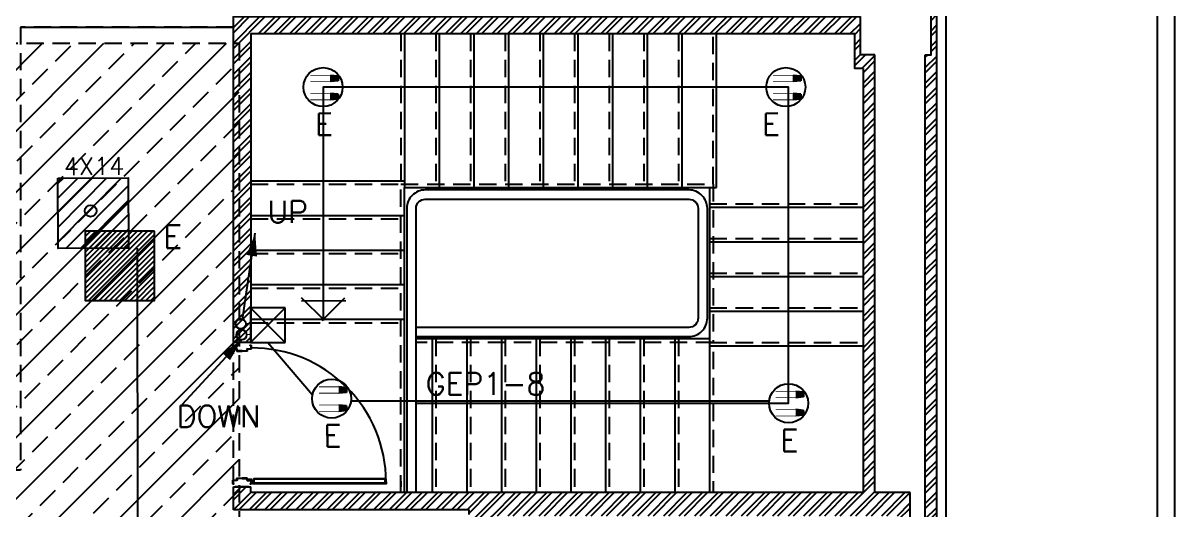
# Model space of a CAD drawing. Header units: inches. Extents: x 567115 to 582893, y 124948 to 133566.
# Drawn here: x 581897 to 582893, y 130040 to 130461 of the extents above; entities that cross this region are included whole.
import ezdxf

# ---------------------------------------------------------------- set-up
doc = ezdxf.new("R2010")
doc.units = ezdxf.units.IN
doc.header["$MEASUREMENT"] = 0
doc.linetypes.add('DASHED', pattern=[0.75, 0.5, -0.25])
doc.linetypes.add('DASHED2', pattern=[0.375, 0.25, -0.125])
for name, color, linetype in [('1', 15, 'Continuous'), ('Door', 1, 'Continuous'), ('ELECT', 3, 'Continuous'), ('hatch lika', 1, 'Continuous'), ('jadval', 11, 'Continuous'), ('kazeb', 15, 'Continuous'), ('khatchin', 15, 'DASHED'), ('LIGHTING', 3, 'Continuous'), ('LIGHTING WIRE', 4, 'Continuous'), ('nama', 2, 'Continuous'), ('nardeh', 2, 'Continuous'), ('pelle', 1, 'Continuous'), ('SOCKET', 3, 'Continuous'), ('wall kanaf', 4, 'Continuous'), ('wall lika', 1, 'Continuous'), ('wire', 4, 'Continuous')]:
    doc.layers.add(name, color=color, linetype=linetype)
doc.layers.add('bargh', color=2, linetype='Continuous', plot=False)
doc.styles.add('2floorplan$0$style1', font='romans.shx', dxfattribs={"height": 40})
doc.styles.add('ROMANS', font='romans.shx')

# ---------------------------------------------------------------- blocks, each defined once
blk = doc.blocks.new('barh')
at = {"layer": 'bargh', "ltscale": 80}
h = blk.add_hatch(dxfattribs=at)
h.set_pattern_fill('ANSI31', color=256)
h.set_pattern_definition([(45, (-26898.8397, -10198.602), (-2.24506403, 2.24506403), [])])
h.paths.add_polyline_path([(60, 60), (0, 60), (0, 0), (60, 0)])
blk.add_lwpolyline([(60, 60), (0, 60), (0, 0), (60, 0)], close=True, dxfattribs=at)
blk = doc.blocks.new('4X14TO')
at = {"layer": 'LIGHTING'}
h = blk.add_hatch(dxfattribs=at)
h.set_pattern_fill('ANSI31', color=30, scale=70, style=0)
h.set_pattern_definition([(45, (-31130.77, -3717.395), (-6.1871843, 6.1871843), [])])
h.paths.add_polyline_path([(-60, 60), (0, 60), (0, 0), (-60, 0)])
at = {"layer": 'LIGHTING', "color": 3}
blk.add_lwpolyline([(-60, 60), (0, 60), (0, 0), (-60, 0)], close=True, dxfattribs=at)
at = {"layer": 'LIGHTING', "color": 2}
blk.add_circle((-32.19, 31.99), 4.96, dxfattribs=at)
at = {"layer": 'LIGHTING', "color": 2, "insert": (-3.44, 70.07), "char_height": 15, "attachment_point": 6, "style": 'ROMANS'}
blk.add_mtext('4X14', dxfattribs=at)
blk = doc.blocks.new('KAM2X18W')
at = {"layer": 'ELECT'}
for p, q in [((2.59, 1.9), (1.27, 2.04)), ((1.43, 2.02), (1.43, 0.96)), ((1.53, 2.01), (1.53, 0.97)), ((1.63, 2), (1.63, 0.98)), ((1.27, 1.49), (2.59, 1.49)), ((2.59, 1.08), (1.27, 0.95)), ((1.73, 1.99), (1.73, 0.99)), ((1.84, 1.98), (1.84, 1.01)), ((1.94, 1.97), (1.94, 1.02)), ((2.08, 1.95), (2.08, 1.03)), ((2.18, 1.95), (2.18, 1.04)), ((2.3, 1.93), (2.3, 1.05)), ((2.4, 1.92), (2.4, 1.06)), ((2.49, 1.91), (2.49, 1.07)), ((2.59, 1.9), (2.59, 1.08)), ((2.59, -1.24), (1.27, -1.11)), ((1.27, -1.66), (2.59, -1.66)), ((1.43, -1.13), (1.43, -2.18)), ((1.53, -1.14), (1.53, -2.17)), ((1.63, -1.15), (1.63, -2.16)), ((1.73, -1.16), (1.73, -2.15)), ((1.84, -1.17), (1.84, -2.14)), ((1.94, -1.18), (1.94, -2.13)), ((2.08, -1.2), (2.08, -2.12)), ((2.18, -1.2), (2.18, -2.11)), ((2.3, -1.22), (2.3, -2.1)), ((2.4, -1.23), (2.4, -2.09)), ((2.49, -1.23), (2.49, -2.08)), ((2.59, -1.24), (2.59, -2.07)), ((2.59, -2.07), (1.27, -2.2))]:
    blk.add_line(p, q, dxfattribs=at)
at = {"layer": 'ELECT', "const_width": 0.128}
for points in [[(-2.21, 2.04), (-2.21, 2.04), (1.27, 2.04), (1.27, 0.95), (-2.21, 0.95)], [(-2.21, -1.11), (-2.21, -1.11), (1.27, -1.11), (1.27, -2.2), (-2.21, -2.2)]]:
    blk.add_lwpolyline(points, dxfattribs=at)
at = {"layer": 'ELECT'}
blk.add_circle((0, 0), 3.38, dxfattribs=at)
blk = doc.blocks.new('taghsym to')
at = {"layer": 'ELECT'}
for p, q in [((-15.2, 15.2), (-15.2, -15.2)), ((15.2, 15.2), (-15.2, 15.2)), ((-15.2, -15.2), (15.2, 15.2)), ((-15.2, 15.2), (15.2, -15.2)), ((15.2, -15.2), (15.2, 15.2)), ((-15.2, -15.2), (15.2, -15.2))]:
    blk.add_line(p, q, dxfattribs=at)
blk = doc.blocks.new('FELESH1')
at = {"layer": 'wire', "color": 4, "linetype": 'Continuous'}
blk.add_line((10.7, 62.5), (-4.1, -22.2), dxfattribs=at)
at = {"layer": 'wire', "color": 4}
blk.add_lwpolyline([(-4.1, -22.2, 0, 10.4, 0), (0, 0, 10.4, 10.4, 0)], format="xyseb", dxfattribs=at)
blk = doc.blocks.new('d-125-sofal')
at = {"layer": 'Door', "ltscale": 8}
for p, q in [((-6.82, 10.41), (-6.82, 123.41)), ((-3.12, 124.61), (-3.12, 9.21))]:
    blk.add_line(p, q, dxfattribs=at)
at = {"layer": 'Door'}
for p, q in [((-125, 6), (-125, -6)), ((-6.48, 8.69), (-6.48, 4.5)), ((-6.48, 8.69), (-4.47, 8.69)), ((-5.99, 8.36), (-5.99, 4.48)), ((-5.99, 8.36), (-4.47, 8.36)), ((-4.83, 8.52), (-3.37, 8.52)), ((-4.1, 7.79), (-4.1, 9.25)), ((0, 6), (0, -6))]:
    blk.add_line(p, q, dxfattribs=at)
at = {"layer": 'Door', "ltscale": 8}
blk.add_lwpolyline([(-4.32, 123.41), (-4.32, 124.61), (-2.72, 124.61), (-2.72, 9.21), (-4.32, 9.21), (-4.32, 10.41), (-7.22, 10.41), (-7.22, 123.41)], close=True, dxfattribs=at)
at = {"layer": 'Door'}
for points in [[(-117.67, 0), (-117.67, 4.24, 0.414214), (-117.76, 4.33), (-119.21, 4.33, -0.414214), (-119.47, 4.59), (-119.47, 7.74, 0.414214), (-119.56, 7.83), (-122.24, 7.83, 0.414214), (-122.33, 7.74), (-122.33, 7.15), (-122.5, 7.15), (-122.5, 7.74, -0.414214), (-122.24, 8), (-119.56, 8, -0.414214), (-119.3, 7.74), (-119.3, 4.59, 0.414214), (-119.21, 4.5), (-117.76, 4.5, -0.414214), (-117.5, 4.24), (-117.5, 0)], [(-117.67, 0), (-117.67, -4.24, -0.414214), (-117.76, -4.33), (-119.21, -4.33, 0.414214), (-119.47, -4.59), (-119.47, -7.74, -0.414214), (-119.56, -7.83), (-122.24, -7.83, -0.414214), (-122.33, -7.74), (-122.33, -7.15), (-122.5, -7.15), (-122.5, -7.74, 0.414214), (-122.24, -8), (-119.56, -8, 0.414214), (-119.3, -7.74), (-119.3, -4.59, -0.414214), (-119.21, -4.5), (-117.76, -4.5, 0.414214), (-117.5, -4.24), (-117.5, 0)], [(-7.33, 0), (-7.33, 4.24, -0.414214), (-7.24, 4.33), (-5.79, 4.33, 0.414214), (-5.53, 4.59), (-5.53, 7.74, -0.414214), (-5.44, 7.83), (-2.76, 7.83, -0.414214), (-2.67, 7.74), (-2.67, 7.15), (-2.5, 7.15), (-2.5, 7.74, 0.414214), (-2.76, 8), (-5.44, 8, 0.414214), (-5.7, 7.74), (-5.7, 4.59, -0.414214), (-5.79, 4.5), (-7.24, 4.5, 0.414214), (-7.5, 4.24), (-7.5, 0)], [(-7.33, 0), (-7.33, -4.24, 0.414214), (-7.24, -4.33), (-5.79, -4.33, -0.414214), (-5.53, -4.59), (-5.53, -7.74, 0.414214), (-5.44, -7.83), (-2.76, -7.83, 0.414214), (-2.67, -7.74), (-2.67, -7.15), (-2.5, -7.15), (-2.5, -7.74, -0.414214), (-2.76, -8), (-5.44, -8, -0.414214), (-5.7, -7.74), (-5.7, -4.59, 0.414214), (-5.79, -4.5), (-7.24, -4.5, -0.414214), (-7.5, -4.24), (-7.5, 0)]]:
    blk.add_lwpolyline(points, format="xyb", dxfattribs=at)
for radius in [0.4, 0.281]:
    blk.add_circle((-4.1, 8.52), radius, dxfattribs=at)
at = {"layer": 'Door', "linetype": 'Continuous', "ltscale": 100}
blk.add_arc((-4.1, 8.52), 116.1, 90.10713, 180.25528, dxfattribs=at)

msp = doc.modelspace()

# ---------------------------------------------------------------- hatches: boundary and pattern name
at = {"layer": 'hatch lika'}
h = msp.add_hatch(dxfattribs=at)
h.set_pattern_fill('ANSI32', color=256, scale=25.4, style=0)
h.set_pattern_definition([(45, (15.025, 15.109), (-6.73519209, 6.73519209), []), (45, (19.516, 15.109), (-6.73519209, 6.73519209), [])])
h.paths.add_polyline_path([(582616.09, 129750.65), (582616.09, 129728.65), (582629.09, 129728.63), (582629.09, 129712.65), (582687.09, 129712.65), (582687.09, 131134.15), (582677.16, 131134.15), (582677.15, 130494.65), (582682.09, 130494.65), (582682.09, 130433.65), (582677.09, 130433.65), (582677.09, 129794.65), (582682.09, 129794.65), (582682.09, 129733.65), (582677.09, 129733.65), (582677.09, 129721.13), (582639.09, 129721.13), (582639.09, 129733.65), (582621.09, 129733.65), (582621.09, 129770.66), (582302.59, 129770.66), (582302.59, 129846.65), (582282.59, 129846.65), (582282.59, 129765.65), (582078.59, 129765.65), (582078.59, 129750.65)])
h = msp.add_hatch(dxfattribs=at)
h.set_pattern_fill('ANSI32', color=256, scale=25.4, style=0)
h.set_pattern_definition([(45, (15.025, 15.109), (-6.73519209, 6.73519209), []), (45, (19.516, 15.109), (-6.73519209, 6.73519209), [])])
h.paths.add_polyline_path([(582664.09, 129794.65), (582664.09, 130054.65), (582633.58, 130054.65), (582633.58, 130433.65), (582621.09, 130433.65), (582621.09, 130466.65), (582078.59, 130466.65), (582078.59, 130184.65), (582093.59, 130184.65), (582093.59, 130451.65), (582616.09, 130451.65), (582616.09, 130421.65), (582623.59, 130421.65), (582623.59, 130054.65), (582093.59, 130054.65), (582093.59, 130059.65), (582078.59, 130059.65), (582078.59, 130039.65), (582282.59, 130039.65), (582282.59, 129956.65), (582302.59, 129956.65), (582302.59, 130034.65), (582654.09, 130034.65), (582654.09, 129794.65)])
at = {"layer": 'kazeb'}
h = msp.add_hatch(dxfattribs=at)
h.set_pattern_fill('ANSI33', color=256, scale=150, style=0)
edge = h.paths.add_edge_path()
edge.add_line((582109.57, 128632.04), (582109.57, 128392.04))
edge.add_line((582109.57, 128392.04), (578320.57, 128392.04))
edge.add_line((578320.57, 128392.04), (578320.57, 128690.54))
edge.add_line((578320.57, 128690.54), (578793.57, 128690.54))
edge.add_line((578793.57, 128690.54), (578793.57, 129021.04))
edge.add_line((578793.57, 129021.04), (578726.07, 129021.04))
edge.add_line((578726.07, 129021.04), (578726.07, 129420.54))
edge.add_line((578726.07, 129420.54), (578793.57, 129420.54))
edge.add_line((578793.57, 129420.54), (578793.57, 129646.75))
edge.add_arc((578599.47, 129621.05), 195.79, 7.54287, 86.85082)
edge.add_line((578610.23, 129816.54), (577001.07, 129816.54))
edge.add_line((577001.07, 129816.54), (577001.07, 129854.04))
edge.add_line((577001.07, 129854.04), (576904.07, 129854.04))
edge.add_line((576904.07, 129854.04), (576905.74, 130029.04))
edge.add_line((576905.74, 130029.04), (577001.07, 130029.04))
edge.add_line((577001.07, 130029.04), (577001.07, 130066.54))
edge.add_line((577001.07, 130066.54), (580046.57, 130066.54))
edge.add_line((580046.57, 130066.54), (580046.57, 131114.04))
edge.add_line((580046.57, 131114.04), (580126.57, 131114.04))
edge.add_line((580126.57, 131114.04), (580126.57, 131169.54))
edge.add_line((580126.57, 131169.54), (580340.34, 131169.54))
edge.add_line((580340.34, 131169.54), (580346.57, 131169.54))
edge.add_line((580346.57, 131169.54), (580393.57, 131169.54))
edge.add_line((580393.57, 131169.54), (580393.57, 128632.04))
edge.add_line((580393.57, 128632.04), (582109.57, 128632.04))
edge = h.paths.add_edge_path(flags=16)
edge.add_line((578993.57, 128632.04), (580058.69, 128632.04))
edge.add_line((580058.69, 128632.04), (580058.44, 129716.54))
edge.add_arc((579958.61, 129716.73), 99.84, 359.88976, 448.66327)
edge.add_line((579960.94, 129816.54), (578993.57, 129816.54))
edge.add_line((578993.57, 129816.54), (578993.57, 128632.04))
h = msp.add_hatch(dxfattribs=at)
h.set_pattern_fill('ANSI33', color=256, scale=150, style=0)
h.paths.add_polyline_path([(582304.07, 129829.04), (582304.07, 130031.54), (582083.57, 130031.54), (582083.57, 130031.54), (582083.57, 130318.54), (582083.07, 130318.54), (582083.07, 130321.74), (582083.57, 130321.74), (582083.57, 130435.34), (582083.07, 130435.34), (582083.07, 130438.54), (582083.57, 130438.54), (582083.57, 130443.54), (581877.07, 130443.54), (581877.07, 129028.54), (582083.57, 129028.54), (582083.57, 129051.52), (582083.57, 129750.54), (582304.07, 129750.55)])

# ---------------------------------------------------------------- linework, layer by layer
at = {"layer": '1', "linetype": 'DASHED2', "ltscale": 60}
for p, q in [((582223.59, 130451.65), (582223.59, 130324.65)), ((582223.59, 130446.65), (582223.59, 130441.65)), ((582253.59, 130451.65), (582253.59, 130318.65)), ((582253.59, 130446.65), (582253.59, 130441.65)), ((582283.59, 130451.65), (582283.59, 130318.65)), ((582283.59, 130446.65), (582283.59, 130441.65)), ((582313.59, 130451.65), (582313.59, 130318.65)), ((582313.59, 130446.65), (582313.59, 130441.65)), ((582343.59, 130451.65), (582343.59, 130318.65)), ((582343.59, 130446.65), (582343.59, 130441.65)), ((582373.59, 130451.65), (582373.59, 130318.65)), ((582373.59, 130446.65), (582373.59, 130441.65)), ((582403.59, 130451.65), (582403.59, 130318.65)), ((582403.59, 130446.65), (582403.59, 130441.65)), ((582433.59, 130451.65), (582433.59, 130318.65)), ((582433.59, 130446.65), (582433.59, 130441.65)), ((582463.59, 130451.65), (582463.59, 130318.65)), ((582463.59, 130446.65), (582463.59, 130441.65)), ((582493.59, 130321.65), (582493.59, 130451.65)), ((582493.59, 130441.65), (582493.59, 130446.65)), ((582093.59, 130321.65), (582223.59, 130321.65)), ((582098.59, 130321.65), (582103.59, 130321.65)), ((582223.59, 130054.65), (582223.59, 130321.65)), ((582223.59, 130321.65), (582493.59, 130321.65)), ((582493.59, 130321.65), (582493.59, 130184.65)), ((582490.59, 130304.65), (582623.59, 130304.65)), ((582613.59, 130304.65), (582618.59, 130304.65)), ((582093.59, 130291.65), (582226.59, 130291.65)), ((582098.59, 130291.65), (582103.59, 130291.65)), ((582490.59, 130274.65), (582623.59, 130274.65)), ((582613.59, 130274.65), (582618.59, 130274.65)), ((582093.59, 130261.65), (582226.59, 130261.65)), ((582098.59, 130261.65), (582103.59, 130261.65)), ((582490.59, 130244.65), (582623.59, 130244.65)), ((582613.59, 130244.65), (582618.59, 130244.65)), ((582093.59, 130231.65), (582226.59, 130231.65)), ((582098.59, 130231.65), (582103.59, 130231.65)), ((582490.59, 130214.65), (582623.59, 130214.65)), ((582613.59, 130214.65), (582618.59, 130214.65)), ((582093.59, 130201.65), (582226.59, 130201.65)), ((582493.59, 130184.65), (582236.59, 130184.65)), ((582253.59, 130187.65), (582253.59, 130054.65)), ((582283.59, 130187.65), (582283.59, 130054.65)), ((582313.59, 130187.65), (582313.59, 130054.65)), ((582343.59, 130187.65), (582343.59, 130054.65)), ((582373.59, 130187.65), (582373.59, 130054.65)), ((582403.59, 130187.65), (582403.59, 130054.65)), ((582433.59, 130187.65), (582433.59, 130054.65)), ((582463.59, 130187.65), (582463.59, 130054.65)), ((582490.59, 130184.65), (582623.59, 130184.65)), ((582613.59, 130184.65), (582618.59, 130184.65)), ((582493.59, 130176.65), (582493.59, 130054.65)), ((582223.59, 130064.65), (582223.59, 130059.65)), ((582253.59, 130064.65), (582253.59, 130059.65)), ((582283.59, 130064.65), (582283.59, 130059.65)), ((582313.59, 130064.65), (582313.59, 130059.65)), ((582343.59, 130064.65), (582343.59, 130059.65)), ((582373.59, 130064.65), (582373.59, 130059.65)), ((582403.59, 130064.65), (582403.59, 130059.65)), ((582433.59, 130064.65), (582433.59, 130059.65)), ((582463.59, 130064.65), (582463.59, 130059.65)), ((582493.59, 130064.65), (582493.59, 130059.65))]:
    msp.add_line(p, q, dxfattribs=at)
at = {"layer": 'jadval'}
for p, q in [((582893.09, 126120.65), (582893.09, 132139.14)), ((582878.09, 126135.65), (582878.09, 132124.14))]:
    msp.add_line(p, q, dxfattribs=at)
at = {"layer": 'khatchin', "ltscale": 30}
for points in [[(582078.59, 130457.65), (581894.59, 130457.65), (581894.59, 130074.15), (581831.09, 130074.15), (581831.09, 129807.15), (581894.59, 129807.15), (581894.59, 129721.15), (581821.09, 129721.15), (581821.09, 129454.15), (581886.59, 129454.15), (581886.59, 129374.15), (581821.09, 129374.15), (581821.09, 129107.15), (581894.59, 129107.15), (581894.59, 129067.65), (582078.59, 129067.65), (582078.59, 129765.65), (582282.59, 129765.65), (582282.59, 130039.65), (582078.59, 130039.65), (582078.59, 130457.65)], [(582083.57, 129028.54), (581877.07, 129028.54), (581877.07, 130443.54), (582083.57, 130443.54), (582083.57, 130031.54), (582304.07, 130031.54), (582304.07, 129750.55), (582083.57, 129750.54), (582083.57, 129051.52), (582083.57, 129028.54)]]:
    msp.add_lwpolyline(points, dxfattribs=at)
at = {"layer": 'LIGHTING WIRE', "ltscale": 30}
for p, q in [((582539.6, 130405.61), (582173.07, 130405.61)), ((582558.84, 130148.92), (582558.84, 130388.9)), ((582108.5, 130184.68), (582147.03, 130139.22)), ((582180.37, 130134.14), (582541.92, 130134.14))]:
    msp.add_line(p, q, dxfattribs=at)
at = {"layer": 'LIGHTING WIRE'}
msp.add_line((581996.03, 129966.18), (581995.79, 130266.17), dxfattribs=at)
at = {"layer": 'LIGHTING WIRE', "lineweight": 5}
for p, q in [((582089.28, 130201.13), (582093.98, 130201.13)), ((582089.99, 130191.48), (582093.57, 130191.73))]:
    msp.add_line(p, q, dxfattribs=at)
at = {"layer": 'LIGHTING WIRE'}
for centre in [(582084.92, 130200.69), (582085.61, 130191.28)]:
    msp.add_circle(centre, 4.39, dxfattribs=at)
at = {"layer": 'nama'}
msp.add_line((582695.09, 129704.65, 0), (582695.09, 132021.15), dxfattribs=at)
at = {"layer": 'nardeh', "color": 6}
for points in [[(582236.59, 130189.65), (582472.59, 130189.65, 0.414214), (582488.59, 130205.65), (582488.59, 130300.65, 0.414214), (582472.59, 130316.65), (582244.59, 130316.65, 0.414214), (582228.59, 130300.65), (582228.59, 130054.65)], [(582236.59, 130189.65), (582472.59, 130189.65, 0.414214), (582488.59, 130205.65), (582488.59, 130300.65, 0.414214), (582472.59, 130316.65), (582244.59, 130316.65, 0.414214), (582228.59, 130300.65), (582228.59, 130054.65)], [(582236.59, 130054.65), (582236.59, 130300.65, -0.414214), (582244.59, 130308.65), (582472.59, 130308.65, -0.414214), (582480.59, 130300.65), (582480.59, 130205.65, -0.414214), (582472.59, 130197.65), (582236.59, 130197.65)], [(582236.59, 130054.65), (582236.59, 130300.65, -0.414214), (582244.59, 130308.65), (582472.59, 130308.65, -0.414214), (582480.59, 130300.65), (582480.59, 130205.65, -0.414214), (582472.59, 130197.65), (582236.59, 130197.65)]]:
    msp.add_lwpolyline(points, format="xyb", dxfattribs=at)
at = {"layer": 'pelle', "linetype": 'Continuous', "ltscale": 60}
for p, q in [((582226.59, 130451.65), (582226.59, 130318.65)), ((582226.59, 130451.65), (582226.59, 130318.65)), ((582226.59, 130446.65), (582226.59, 130441.65)), ((582226.59, 130446.65), (582226.59, 130441.65)), ((582256.59, 130451.65), (582256.59, 130318.65)), ((582256.59, 130451.65), (582256.59, 130318.65)), ((582256.59, 130446.65), (582256.59, 130441.65)), ((582256.59, 130446.65), (582256.59, 130441.65)), ((582286.59, 130451.65), (582286.59, 130318.65)), ((582286.59, 130451.65), (582286.59, 130318.65)), ((582286.59, 130446.65), (582286.59, 130441.65)), ((582286.59, 130446.65), (582286.59, 130441.65)), ((582316.59, 130451.65), (582316.59, 130318.65)), ((582316.59, 130451.65), (582316.59, 130318.65)), ((582316.59, 130446.65), (582316.59, 130441.65)), ((582316.59, 130446.65), (582316.59, 130441.65)), ((582346.59, 130451.65), (582346.59, 130318.65)), ((582346.59, 130451.65), (582346.59, 130318.65)), ((582346.59, 130446.65), (582346.59, 130441.65)), ((582346.59, 130446.65), (582346.59, 130441.65)), ((582376.59, 130451.65), (582376.59, 130318.65)), ((582376.59, 130451.65), (582376.59, 130318.65)), ((582376.59, 130446.65), (582376.59, 130441.65)), ((582376.59, 130446.65), (582376.59, 130441.65)), ((582406.59, 130451.65), (582406.59, 130318.65)), ((582406.59, 130451.65), (582406.59, 130318.65)), ((582406.59, 130446.65), (582406.59, 130441.65)), ((582406.59, 130446.65), (582406.59, 130441.65)), ((582436.59, 130451.65), (582436.59, 130318.65)), ((582436.59, 130451.65), (582436.59, 130318.65)), ((582436.59, 130446.65), (582436.59, 130441.65)), ((582436.59, 130446.65), (582436.59, 130441.65)), ((582466.59, 130451.65), (582466.59, 130318.65)), ((582466.59, 130451.65), (582466.59, 130318.65)), ((582466.59, 130446.65), (582466.59, 130441.65)), ((582466.59, 130446.65), (582466.59, 130441.65)), ((582496.59, 130318.65), (582496.59, 130451.65)), ((582496.59, 130318.65), (582496.59, 130451.65)), ((582496.59, 130441.65), (582496.59, 130446.65)), ((582496.59, 130441.65), (582496.59, 130446.65)), ((582093.59, 130324.65), (582226.59, 130324.65)), ((582093.59, 130324.65), (582226.59, 130324.65)), ((582098.59, 130324.65), (582103.59, 130324.65)), ((582098.59, 130324.65), (582103.59, 130324.65)), ((582226.59, 130054.65), (582226.59, 130318.65)), ((582226.59, 130318.65), (582496.59, 130318.65)), ((582226.59, 130054.65), (582226.59, 130318.65)), ((582226.59, 130318.65), (582496.59, 130318.65)), ((582490.59, 130318.65), (582490.59, 130187.65)), ((582490.59, 130318.65), (582490.59, 130187.65)), ((582093.59, 130294.65), (582226.59, 130294.65)), ((582093.59, 130294.65), (582226.59, 130294.65)), ((582098.59, 130294.65), (582103.59, 130294.65)), ((582098.59, 130294.65), (582103.59, 130294.65)), ((582490.59, 130301.65), (582623.59, 130301.65)), ((582490.59, 130301.65), (582623.59, 130301.65)), ((582613.59, 130301.65), (582618.59, 130301.65)), ((582613.59, 130301.65), (582618.59, 130301.65)), ((582093.59, 130264.65), (582226.59, 130264.65)), ((582093.59, 130264.65), (582226.59, 130264.65)), ((582098.59, 130264.65), (582103.59, 130264.65)), ((582098.59, 130264.65), (582103.59, 130264.65)), ((582490.59, 130271.65), (582623.59, 130271.65)), ((582490.59, 130271.65), (582623.59, 130271.65)), ((582613.59, 130271.65), (582618.59, 130271.65)), ((582613.59, 130271.65), (582618.59, 130271.65)), ((582093.59, 130234.65), (582226.59, 130234.65)), ((582093.59, 130234.65), (582226.59, 130234.65)), ((582098.59, 130234.65), (582103.59, 130234.65)), ((582098.59, 130234.65), (582103.59, 130234.65)), ((582490.59, 130241.65), (582623.59, 130241.65)), ((582490.59, 130241.65), (582623.59, 130241.65)), ((582613.59, 130241.65), (582618.59, 130241.65)), ((582613.59, 130241.65), (582618.59, 130241.65)), ((582093.59, 130204.65), (582226.59, 130204.65)), ((582093.59, 130204.65), (582226.59, 130204.65)), ((582490.59, 130211.65), (582623.59, 130211.65)), ((582490.59, 130211.65), (582623.59, 130211.65)), ((582613.59, 130211.65), (582618.59, 130211.65)), ((582613.59, 130211.65), (582618.59, 130211.65)), ((582490.59, 130187.65), (582236.59, 130187.65)), ((582490.59, 130187.65), (582236.59, 130187.65)), ((582250.59, 130187.65), (582250.59, 130054.65)), ((582250.59, 130187.65), (582250.59, 130054.65)), ((582280.59, 130187.65), (582280.59, 130054.65)), ((582280.59, 130187.65), (582280.59, 130054.65)), ((582310.59, 130187.65), (582310.59, 130054.65)), ((582310.59, 130187.65), (582310.59, 130054.65)), ((582340.59, 130187.65), (582340.59, 130054.65)), ((582340.59, 130187.65), (582340.59, 130054.65)), ((582370.59, 130187.65), (582370.59, 130054.65)), ((582370.59, 130187.65), (582370.59, 130054.65)), ((582400.59, 130187.65), (582400.59, 130054.65)), ((582400.59, 130187.65), (582400.59, 130054.65)), ((582430.59, 130187.65), (582430.59, 130054.65)), ((582430.59, 130187.65), (582430.59, 130054.65)), ((582460.59, 130187.65), (582460.59, 130054.65)), ((582460.59, 130187.65), (582460.59, 130054.65)), ((582490.59, 130187.65), (582490.59, 130054.65)), ((582490.59, 130187.65), (582490.59, 130054.65)), ((582490.59, 130181.65), (582623.59, 130181.65)), ((582490.59, 130181.65), (582623.59, 130181.65)), ((582613.59, 130181.65), (582618.59, 130181.65)), ((582613.59, 130181.65), (582618.59, 130181.65)), ((582250.59, 130064.65), (582250.59, 130059.65)), ((582250.59, 130064.65), (582250.59, 130059.65)), ((582280.59, 130064.65), (582280.59, 130059.65)), ((582280.59, 130064.65), (582280.59, 130059.65)), ((582310.59, 130064.65), (582310.59, 130059.65)), ((582310.59, 130064.65), (582310.59, 130059.65)), ((582340.59, 130064.65), (582340.59, 130059.65)), ((582340.59, 130064.65), (582340.59, 130059.65)), ((582370.59, 130064.65), (582370.59, 130059.65)), ((582370.59, 130064.65), (582370.59, 130059.65)), ((582400.59, 130064.65), (582400.59, 130059.65)), ((582400.59, 130064.65), (582400.59, 130059.65)), ((582430.59, 130064.65), (582430.59, 130059.65)), ((582430.59, 130064.65), (582430.59, 130059.65)), ((582460.59, 130064.65), (582460.59, 130059.65)), ((582460.59, 130064.65), (582460.59, 130059.65)), ((582490.59, 130064.65), (582490.59, 130059.65)), ((582490.59, 130064.65), (582490.59, 130059.65))]:
    msp.add_line(p, q, dxfattribs=at)
at = {"layer": 'pelle', "color": 1}
for p, q in [((582176.02, 130220.57), (582137.39, 130220.5)), ((582176.02, 130220.57), (582137.39, 130220.5)), ((582157.38, 130203.64), (582137.63, 130223.38)), ((582157.38, 130203.64), (582137.63, 130223.38)), ((582155.35, 130203.64), (582175.1, 130223.38)), ((582155.35, 130203.64), (582175.1, 130223.38))]:
    msp.add_line(p, q, dxfattribs=at)
at = {"layer": 'pelle', "color": 15, "linetype": 'Continuous', "ltscale": 60}
msp.add_line((582098.59, 130204.65), (582103.59, 130204.65), dxfattribs=at)
msp.add_line((582098.59, 130204.65), (582103.59, 130204.65), dxfattribs=at)
at = {"layer": 'pelle', "color": 1}
msp.add_lwpolyline([(582236.59, 130132.15), (582558.86, 130132.15), (582558.86, 130405.72), (582156.21, 130405.72), (582156.21, 130204.5)], dxfattribs=at)
msp.add_lwpolyline([(582236.59, 130132.15), (582558.86, 130132.15), (582558.86, 130405.72), (582156.21, 130405.72), (582156.21, 130204.5)], dxfattribs=at)
at = {"layer": 'wall kanaf', "color": 15}
msp.add_line((581894.59, 130457.65), (582078.59, 130457.65), dxfattribs=at)
at = {"layer": 'wall lika'}
for p, q in [((582687.09, 129712.65, 0), (582687.19, 131096.15)), ((582633.58, 130054.65), (582633.58, 130433.65)), ((582677.09, 130054.65), (582677.09, 130433.65)), ((582677.09, 130054.65), (582677.09, 130433.65)), ((582623.59, 130054.65), (582623.59, 130421.65)), ((582078.59, 130039.65), (582078.59, 130059.65)), ((582078.59, 130059.65), (582093.59, 130059.65)), ((582093.59, 130054.65), (582093.59, 130059.65)), ((582623.59, 130054.65), (582093.59, 130054.65)), ((582664.09, 130054.65), (582633.58, 130054.65)), ((582664.09, 129794.65), (582664.09, 130054.65)), ((582677.09, 129794.65), (582677.09, 130054.65)), ((582282.59, 130039.65, 0), (582078.59, 130039.65))]:
    msp.add_line(p, q, dxfattribs=at)
for points in [[(582677.09, 130433.65), (582682.09, 130433.65), (582682.09, 130494.65), (582677.14, 130494.65)], [(582623.59, 130421.65), (582616.09, 130421.65), (582616.09, 130451.65), (582093.59, 130451.65), (582093.59, 130184.65), (582078.59, 130184.65), (582078.59, 130466.65), (582621.09, 130466.65)], [(582633.58, 130433.65), (582621.09, 130433.65), (582621.09, 130466.65)]]:
    msp.add_lwpolyline(points, dxfattribs=at)

# ---------------------------------------------------------------- block references
at = {"layer": 'bargh'}
msp.add_blockref('barh', (581950.32, 130221.04), dxfattribs=at)
at = {"layer": 'Door', "lineweight": 30, "rotation": 270}
msp.add_blockref('d-125-sofal', (582086.09, 130059.65), dxfattribs=at)
at = {"layer": 'LIGHTING'}
for name, p, xscale, yscale, zscale in [('KAM2X18W', (582156.19, 130405.61), 5, 5, 5), ('KAM2X18W', (582556.48, 130405.61), 5, 5, 5), ('taghsym to', (582108.5, 130199.62), 0.9842519684461877, 0.9842519684461877, 0.9842519684461877), ('KAM2X18W', (582163.6, 130136), 5, 5, 5), ('KAM2X18W', (582558.84, 130132.04), 5, 5, 5)]:
    msp.add_blockref(name, p, dxfattribs=dict(at, xscale=xscale, yscale=yscale, zscale=zscale))
at = {"layer": 'LIGHTING', "xscale": 1.015999999882655, "yscale": 1.015999999882655, "zscale": 1.015999999882655, "rotation": 0.200699017566844}
msp.add_blockref('4X14TO', (581987.95, 130266.15), dxfattribs=at)
at = {"layer": 'LIGHTING WIRE', "ltscale": 8}
for p, xscale, yscale, zscale, rotation in [((582094.49, 130259.67), 0.8799999989897282, 0.8799999989897282, 0.8799999989897282, 181.6108165943339), ((582072.32, 130172.37), 0.8799999990095453, 0.8799999990095453, 0.8799999990095453, 147.3687732054799)]:
    msp.add_blockref('FELESH1', p, dxfattribs=dict(at, xscale=xscale, yscale=yscale, zscale=zscale, rotation=rotation))

# ---------------------------------------------------------------- texts
at = {"layer": 'LIGHTING', "color": 2, "ltscale": 8, "style": 'ROMANS'}
for p in [(582149.22, 130363.92), (582535.88, 130363.92), (582156.63, 130094.31), (582551.87, 130090.35)]:
    msp.add_text('E', height=19, rotation=0.08959, dxfattribs=at).set_placement(p)
for s, p in [('UP', (582108.12, 130288.11)), ('GEP1-8', (582245.08, 130139.39)), ('DOWN', (582029.72, 130111.19))]:
    msp.add_text(s, height=19, dxfattribs=at).set_placement(p)
at = {"layer": 'SOCKET', "color": 2, "style": '2floorplan$0$style1'}
msp.add_text('E', height=20, dxfattribs=at).set_placement((582017.95, 130266.25))

doc.saveas('drawing.dxf')
